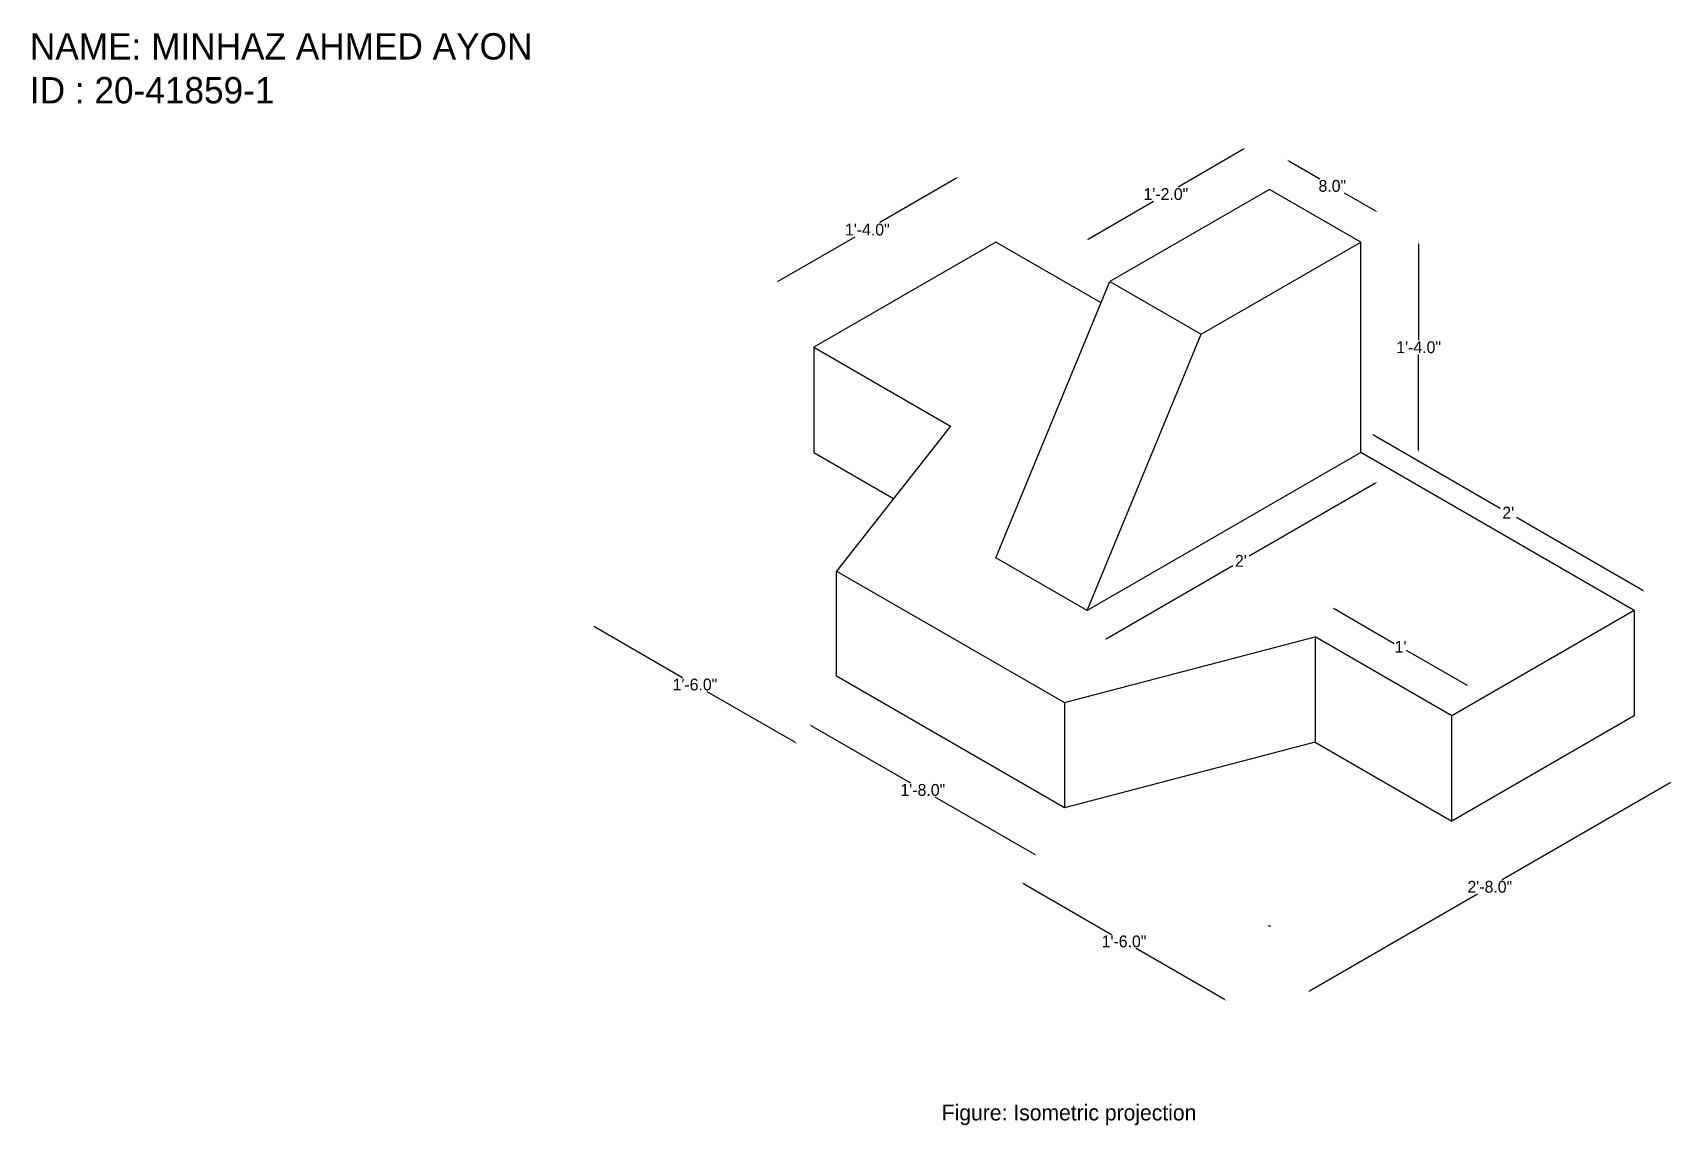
# Model space of a CAD drawing. Header units: inches. Extents: x -54 to 71, y -15 to 68.
import ezdxf

# ---------------------------------------------------------------- set-up
doc = ezdxf.new("R2010")
doc.units = ezdxf.units.IN
doc.header["$MEASUREMENT"] = 0
doc.dimstyles.get("Standard").update_dxf_attribs({"dimtxt": 0.9, "dimasz": 0.18, "dimexe": 0.18, "dimexo": 0.0625, "dimgap": 0.09, "dimtad": 0, "dimtih": 1, "dimtoh": 1, "dimdec": 1, "dimzin": 0, "dimdsep": 46, "dimlunit": 3, "dimtxsty": 'Standard', "dimcen": 0.09, "dimse1": 1, "dimse2": 1, "dimadec": 0, "dimazin": 0, "dimtfac": 1, "dimtdec": 1, "dimtofl": 0, "dimtmove": 0, "dimatfit": 3, "dimfxl": 1, "dimtolj": 1, "dimtzin": 0, "dimarcsym": 0})

# ---------------------------------------------------------------- blocks, each defined once
blk = doc.blocks.new('*D2')
at = {"color": 0, "lineweight": -2}
for p, q in [((70.64, 11.48), (57.88, 4.11)), ((43.24, -4.34), (56.01, 3.03))]:
    blk.add_line(p, q, dxfattribs=at)
at = {"color": 0}
for points in [[(70.63, 11.5), (70.66, 11.45), (70.8, 11.57)], [(43.23, -4.32), (43.26, -4.37), (43.09, -4.43)]]:
    blk.add_solid(points, dxfattribs=at)
at = {"layer": 'Defpoints', "color": 0}
for p in [(67.91, 16.57), (40.2, 0.57), (43.09, -4.43)]:
    blk.add_point(p, dxfattribs=at)
at = {"color": 0, "insert": (56.94, 3.57), "char_height": 0.9, "attachment_point": 5}
blk.add_mtext('\\A1;2\'-8.0"', dxfattribs=at)
blk = doc.blocks.new('*D3')
at = {"color": 0, "lineweight": -2}
for p, q in [((16.4, 57.42), (10.57, 54.05)), ((2.86, 49.6), (8.7, 52.97))]:
    blk.add_line(p, q, dxfattribs=at)
at = {"color": 0}
for points in [[(16.39, 57.45), (16.42, 57.4), (16.56, 57.51)], [(2.84, 49.63), (2.87, 49.58), (2.7, 49.51)]]:
    blk.add_solid(points, dxfattribs=at)
at = {"layer": 'Defpoints', "color": 0}
for p in [(19.41, 52.57), (2.7, 49.51), (5.56, 44.57)]:
    blk.add_point(p, dxfattribs=at)
at = {"color": 0, "insert": (9.63, 53.51), "char_height": 0.9, "attachment_point": 5}
blk.add_mtext('\\A1;1\'-4.0"', dxfattribs=at)
blk = doc.blocks.new('*D4')
at = {"color": 0, "lineweight": -2}
for p, q in [((38.23, 59.62), (33.26, 56.75)), ((26.42, 52.8), (31.39, 55.67))]:
    blk.add_line(p, q, dxfattribs=at)
at = {"color": 0}
for points in [[(38.21, 59.65), (38.24, 59.6), (38.38, 59.71)], [(26.4, 52.83), (26.43, 52.78), (26.26, 52.71)]]:
    blk.add_solid(points, dxfattribs=at)
at = {"layer": 'Defpoints', "color": 0}
for p in [(40.2, 56.57), (26.26, 52.71), (28.07, 49.57)]:
    blk.add_point(p, dxfattribs=at)
at = {"color": 0, "insert": (32.32, 56.21), "char_height": 0.9, "attachment_point": 5}
blk.add_mtext('\\A1;1\'-2.0"', dxfattribs=at)
blk = doc.blocks.new('*D5')
at = {"color": 0, "lineweight": -2}
for p, q in [((41.66, 58.74), (44.03, 57.37)), ((48.27, 54.92), (45.9, 56.29))]:
    blk.add_line(p, q, dxfattribs=at)
at = {"color": 0}
for points in [[(41.67, 58.77), (41.64, 58.72), (41.5, 58.83)], [(48.29, 54.95), (48.26, 54.9), (48.43, 54.83)]]:
    blk.add_solid(points, dxfattribs=at)
at = {"layer": 'Defpoints', "color": 0}
for p in [(40.2, 56.57), (48.43, 54.83), (47.13, 52.57)]:
    blk.add_point(p, dxfattribs=at)
at = {"color": 0, "insert": (44.97, 56.83), "char_height": 0.9, "attachment_point": 5}
blk.add_mtext('\\A1;8.0"', dxfattribs=at)
blk = doc.blocks.new('*D6')
at = {"color": 0, "lineweight": -2}
for p, q in [((51.53, 52.39), (51.53, 45.11)), ((51.53, 36.75), (51.53, 44.03))]:
    blk.add_line(p, q, dxfattribs=at)
at = {"color": 0}
for points in [[(51.5, 52.39), (51.56, 52.39), (51.53, 52.57)], [(51.5, 36.75), (51.56, 36.75), (51.53, 36.57)]]:
    blk.add_solid(points, dxfattribs=at)
at = {"layer": 'Defpoints', "color": 0}
for p in [(47.13, 52.57), (47.13, 36.57), (51.53, 36.57)]:
    blk.add_point(p, dxfattribs=at)
at = {"color": 0, "insert": (51.53, 44.57), "char_height": 0.9, "attachment_point": 5}
blk.add_mtext('\\A1;1\'-4.0"', dxfattribs=at)
blk = doc.blocks.new('*D7')
at = {"color": 0, "lineweight": -2}
for p, q in [((48.1, 37.91), (57.73, 32.35)), ((68.58, 26.09), (58.96, 31.64))]:
    blk.add_line(p, q, dxfattribs=at)
at = {"color": 0}
for points in [[(48.12, 37.93), (48.09, 37.88), (47.95, 38)], [(68.59, 26.11), (68.56, 26.06), (68.73, 26)]]:
    blk.add_solid(points, dxfattribs=at)
at = {"layer": 'Defpoints', "color": 0}
for p in [(47.13, 36.57), (68.73, 26), (67.91, 24.57)]:
    blk.add_point(p, dxfattribs=at)
at = {"color": 0, "insert": (58.34, 32), "char_height": 0.9, "attachment_point": 5}
blk.add_mtext("\\A1;2'", dxfattribs=at)
blk = doc.blocks.new('*D8')
at = {"color": 0, "lineweight": -2}
for p, q in [((48.26, 34.25), (38.64, 28.69)), ((27.79, 22.43), (37.41, 27.98))]:
    blk.add_line(p, q, dxfattribs=at)
at = {"color": 0}
for points in [[(48.24, 34.27), (48.27, 34.22), (48.42, 34.34)], [(27.77, 22.45), (27.8, 22.4), (27.63, 22.34)]]:
    blk.add_solid(points, dxfattribs=at)
at = {"layer": 'Defpoints', "color": 0}
for p in [(47.13, 36.57), (26.34, 24.57), (27.63, 22.34)]:
    blk.add_point(p, dxfattribs=at)
at = {"color": 0, "insert": (38.02, 28.34), "char_height": 0.9, "attachment_point": 5}
blk.add_mtext("\\A1;2'", dxfattribs=at)
blk = doc.blocks.new('*D9')
at = {"color": 0, "lineweight": -2}
for p, q in [((45.11, 24.72), (49.68, 22.07)), ((55.19, 18.9), (50.61, 21.54))]:
    blk.add_line(p, q, dxfattribs=at)
at = {"color": 0}
for points in [[(45.12, 24.74), (45.09, 24.69), (44.95, 24.81)], [(55.2, 18.92), (55.17, 18.87), (55.34, 18.81)]]:
    blk.add_solid(points, dxfattribs=at)
at = {"layer": 'Defpoints', "color": 0}
for p in [(44.95, 24.81), (43.66, 22.57), (54.05, 16.57)]:
    blk.add_point(p, dxfattribs=at)
at = {"color": 0, "insert": (50.15, 21.81), "char_height": 0.9, "attachment_point": 5}
blk.add_mtext("\\A1;1'", dxfattribs=at)
blk = doc.blocks.new('*D10')
at = {"color": 0, "lineweight": -2}
for p, q in [((5.34, 15.84), (12.91, 11.47)), ((22.35, 6.02), (14.78, 10.39))]:
    blk.add_line(p, q, dxfattribs=at)
at = {"color": 0}
for points in [[(5.36, 15.87), (5.33, 15.82), (5.19, 15.93)], [(22.37, 6.05), (22.34, 6), (22.51, 5.93)]]:
    blk.add_solid(points, dxfattribs=at)
at = {"layer": 'Defpoints', "color": 0}
for p in [(7.29, 19.57), (5.19, 15.93), (24.61, 9.57)]:
    blk.add_point(p, dxfattribs=at)
at = {"color": 0, "insert": (13.85, 10.93), "char_height": 0.9, "attachment_point": 5}
blk.add_mtext('\\A1;1\'-8.0"', dxfattribs=at)
blk = doc.blocks.new('*D11')
at = {"color": 0, "lineweight": -2}
for p, q in [((21.5, 3.83), (28.2, -0.04)), ((36.78, -4.99), (30.07, -1.12))]:
    blk.add_line(p, q, dxfattribs=at)
at = {"color": 0}
for points in [[(21.51, 3.85), (21.48, 3.8), (21.34, 3.92)], [(36.79, -4.97), (36.76, -5.02), (36.93, -5.08)]]:
    blk.add_solid(points, dxfattribs=at)
at = {"layer": 'Defpoints', "color": 0}
for p in [(24.61, 9.57), (21.34, 3.92), (40.2, 0.57)]:
    blk.add_point(p, dxfattribs=at)
at = {"color": 0, "insert": (29.14, -0.58), "char_height": 0.9, "attachment_point": 5}
blk.add_mtext('\\A1;1\'-6.0"', dxfattribs=at)
blk = doc.blocks.new('*D12')
at = {"color": 0, "lineweight": -2}
for p, q in [((-11.11, 23.35), (-4.41, 19.48)), ((4.17, 14.53), (-2.54, 18.4))]:
    blk.add_line(p, q, dxfattribs=at)
at = {"color": 0}
for points in [[(-11.09, 23.37), (-11.12, 23.32), (-11.26, 23.44)], [(4.18, 14.55), (4.15, 14.5), (4.32, 14.44)]]:
    blk.add_solid(points, dxfattribs=at)
at = {"layer": 'Defpoints', "color": 0}
for p in [(-8.3, 28.57), (-11.26, 23.44), (7.29, 19.57)]:
    blk.add_point(p, dxfattribs=at)
at = {"color": 0, "insert": (-3.47, 18.94), "char_height": 0.9, "attachment_point": 5}
blk.add_mtext('\\A1;1\'-6.0"', dxfattribs=at)

msp = doc.modelspace()

# ---------------------------------------------------------------- linework, layer by layer
for p, q in [((40.2, 56.57), (28.07, 49.57)), ((47.13, 52.57), (40.2, 56.57)), ((19.41, 52.57), (5.56, 44.57)), ((27.41, 47.96), (19.41, 52.57)), ((35, 45.57), (47.13, 52.57)), ((47.13, 36.57), (47.13, 52.57)), ((19.41, 28.57), (28.07, 49.57)), ((28.07, 49.57), (35, 45.57)), ((26.34, 24.57), (35, 45.57)), ((5.56, 44.57), (15.95, 38.57)), ((5.56, 44.57), (5.56, 36.57)), ((15.95, 38.57), (7.29, 27.57)), ((5.56, 36.57), (11.62, 33.07)), ((47.13, 36.57), (26.34, 24.57)), ((67.91, 24.57), (47.13, 36.57)), ((7.29, 19.57), (7.29, 27.57)), ((7.29, 27.57), (24.61, 17.57)), ((26.34, 24.57), (19.41, 28.57)), ((67.91, 24.57), (54.05, 16.57)), ((67.91, 24.57), (67.91, 16.57)), ((24.61, 17.57), (43.66, 22.57)), ((54.05, 16.57), (43.66, 22.57)), ((43.66, 22.57), (43.66, 14.57)), ((24.61, 9.57), (7.29, 19.57)), ((24.61, 17.57), (24.61, 9.57)), ((54.05, 8.57), (54.05, 16.57)), ((67.91, 16.57), (54.05, 8.57)), ((43.66, 14.57), (24.61, 9.57)), ((43.66, 14.57), (54.05, 8.57)), ((40.2, 0.57), (40.12, 0.61)), ((40.27, 0.61), (40.2, 0.57))]:
    msp.add_line(p, q)

# ---------------------------------------------------------------- texts
at = {"attachment_point": 1}
for s, insert, char_height, width in [('NAME: MINHAZ AHMED AYON\\PID : 20-41859-1', (-54.01, 68.44), 2, 49.8198), ('\\P Figure: Isometric projection ', (14.84, -10.98), 1.2, 44.1023)]:
    msp.add_mtext(s, dxfattribs=dict(at, insert=insert, char_height=char_height, width=width))

# ---------------------------------------------------------------- dimensions: what is measured, and where the dimension line sits
for p1, p2, distance, picture, middle in [((40.2, 56.57), (28.07, 49.57), -3.63, '*D4', (32.32, 56.21)), ((40.2, 56.57), (47.13, 52.57), 2.61, '*D5', (44.97, 56.83)), ((19.41, 52.57), (5.56, 44.57), -5.7, '*D3', (9.63, 53.51)), ((47.13, 36.57), (67.91, 24.57), 1.64, '*D7', (58.34, 32)), ((47.13, 36.57), (26.34, 24.57), 2.58, '*D8', (38.02, 28.34)), ((7.29, 19.57), (-8.3, 28.57), 5.93, '*D12', (-3.47, 18.94)), ((54.05, 16.57), (43.66, 22.57), -2.58, '*D9', (50.15, 21.81)), ((24.61, 9.57), (7.29, 19.57), 4.2, '*D10', (13.85, 10.93)), ((67.91, 16.57), (40.2, 0.57), 5.78, '*D2', (56.94, 3.57)), ((40.2, 0.57), (24.61, 9.57), 6.53, '*D11', (29.14, -0.58))]:
    dim = msp.add_aligned_dim(p1=p1, p2=p2, distance=distance, dimstyle='Standard')
    dim.commit()
    dim.dimension.update_dxf_attribs({"geometry": picture, "text_midpoint": middle})
dim = msp.add_linear_dim(base=(51.53, 36.57), p1=(47.13, 52.57), p2=(47.13, 36.57), angle=90, dimstyle='Standard')
dim.commit()
dim.dimension.update_dxf_attribs({"geometry": '*D6', "text_midpoint": (51.53, 44.57)})

doc.saveas('drawing.dxf')
